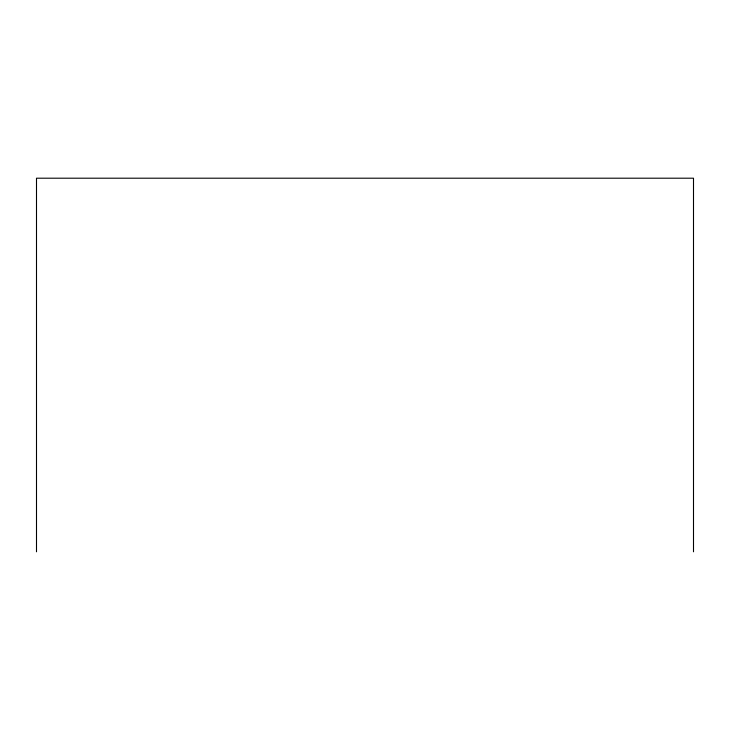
<?xml version="1.0" encoding="UTF-8"?>
<svg xmlns="http://www.w3.org/2000/svg" width="730" height="730" viewBox="0 0 730 730"><rect width="100%" height="100%" fill="white"/><g stroke="black" fill="none" stroke-linecap="round" stroke-linejoin="round"><path stroke-width="1.09" d="M693.5 551.798L693.5 178.202L36.5 178.202L36.5 551.798"/></g></svg>
